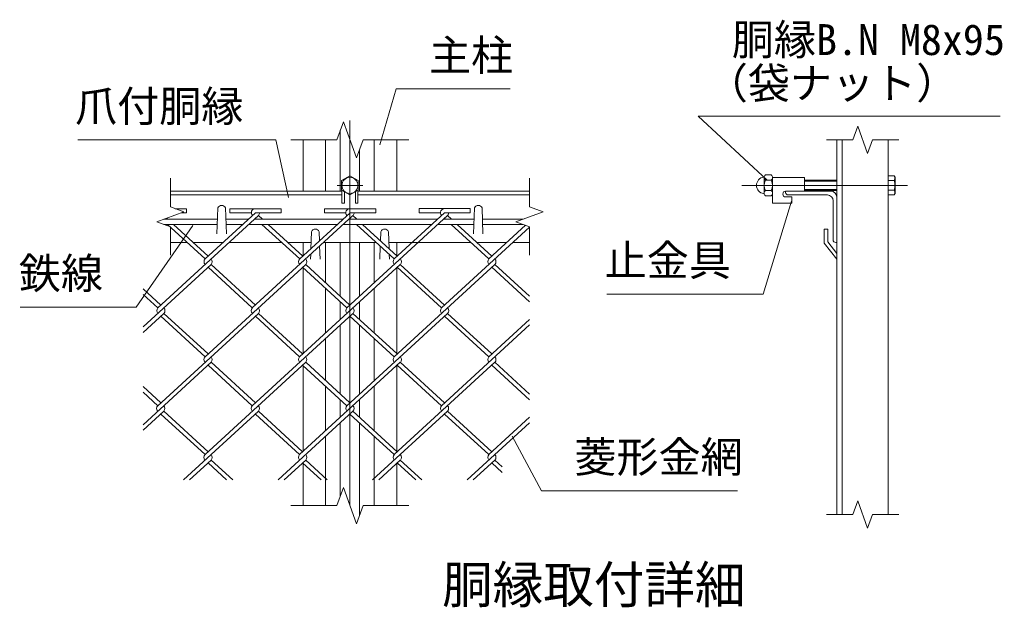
# Model space of a CAD drawing. Units: millimetres, scale not verified. Extents: x -4200 to 4200, y -2970 to 2970.
# Drawn here: x 774 to 2306, y 197 to 1113 of the extents above; entities that cross this region are included whole.
import ezdxf
from ezdxf.enums import TextEntityAlignment as Align

# ---------------------------------------------------------------- set-up
doc = ezdxf.new("R2010")
doc.units = ezdxf.units.MM
doc.header["$LTSCALE"] = 20
doc.linetypes.add('USER1', pattern=[50.8, 31.75, -6.35, 6.35, -6.35])
for name, color, linetype, lineweight in [('0-0_D-STR1', 1, 'Continuous', 18), ('0-1_D-BMK', 2, 'USER1', 13), ('0-2_D-STR-DIM', 7, 'Continuous', 9), ('0-3_D-STR3', 3, 'Continuous', 13), ('0-7_D-STR-TXT', 7, 'Continuous', 9), ('0-A_D-STR2', 7, 'Continuous', 9)]:
    doc.layers.add(name, color=color, linetype=linetype, lineweight=lineweight)
doc.layers.add('0-9_D-TTL-TXT', color=7, linetype='Continuous')
doc.styles.add('ＭＳ ゴシック', font='')
doc.styles.get('ＭＳ ゴシック').set_extended_font_data('MS Gothic')

msp = doc.modelspace()

# ---------------------------------------------------------------- linework, layer by layer
at = {"layer": '0-0_D-STR1'}
for p, q in [((1273.93, 940.85), (1273.93, 845.68)), ((1215.93, 845.68), (1215.93, 925.68)), ((1250.93, 845.68), (1250.93, 925.68)), ((1326.93, 845.68), (1326.93, 925.68)), ((1361.93, 845.68), (1361.93, 925.68)), ((2048.25, 341.73), (2048.25, 925.68)), ((2056.25, 341.73), (2056.25, 925.68)), ((2128.25, 341.73), (2128.25, 925.68)), ((1303.93, 910.51), (1303.93, 845.68)), ((1008.93, 845.68), (1276.43, 845.68)), ((1301.43, 845.68), (1568.93, 845.68)), ((1968.25, 845.68), (2038.25, 845.68)), ((1968.25, 843.68), (1968.25, 845.68)), ((1008.93, 839.68), (1276.43, 839.68)), ((1301.43, 839.68), (1568.93, 839.68)), ((1972.25, 839.68), (2033.25, 839.68)), ((2042.25, 830.68), (2042.25, 769.68)), ((2048.25, 835.68), (2048.25, 765.68)), ((1082.93, 819.42), (1081.53, 779.18)), ((1094.93, 819.42), (1096.34, 779.18)), ((1482.93, 819.42), (1481.53, 779.18)), ((1494.93, 819.42), (1496.34, 779.18)), ((1228.93, 782.44), (1228.01, 755.97)), ((1240.93, 782.44), (1241.43, 768.27)), ((1336.93, 782.44), (1336.45, 768.46)), ((1348.93, 782.44), (1349.85, 756.18)), ((2028.25, 786.44), (2028.25, 764.44)), ((2034.25, 786.44), (2028.25, 786.44)), ((2034.25, 786.44), (2034.25, 766.68)), ((2034.25, 766.68), (2048.25, 748.58)), ((1008.93, 765.68), (1035.12, 765.68)), ((1044.57, 765.68), (1091.15, 765.68)), ((1100.62, 765.68), (1182.57, 765.68)), ((1192.02, 765.68), (1228.35, 765.68)), ((1215.93, 744.91), (1215.93, 765.68)), ((1241.71, 760.07), (1242.43, 739.44)), ((1330, 765.68), (1247.84, 765.68)), ((1250.93, 703.04), (1250.93, 765.68)), ((1273.93, 765.68), (1273.93, 681.96)), ((1303.93, 765.68), (1303.93, 681.96)), ((1326.93, 703.04), (1326.93, 765.68)), ((1336.15, 760.05), (1335.43, 739.44)), ((1477.46, 765.68), (1349.52, 765.68)), ((1361.93, 745.1), (1361.93, 765.68)), ((1533.52, 765.68), (1486.93, 765.68)), ((1568.93, 765.68), (1542.99, 765.68)), ((2028.25, 764.44), (2048.25, 739.44)), ((2046.25, 765.68), (2048.25, 765.68)), ((1227.71, 747.23), (1227.43, 739.44)), ((1350.16, 747.21), (1350.43, 739.44)), ((1215.93, 592.64), (1215.93, 726.43)), ((1361.93, 592.64), (1361.93, 726.43)), ((1250.93, 624.72), (1250.93, 694.36)), ((1326.93, 624.72), (1326.93, 694.36)), ((1273.93, 673.28), (1273.93, 645.79)), ((1303.93, 673.28), (1303.93, 645.79)), ((1273.93, 637.11), (1273.93, 529.48)), ((1303.93, 637.11), (1303.93, 529.48)), ((1250.93, 550.56), (1250.93, 616.04)), ((1326.93, 550.56), (1326.93, 616.04)), ((1215.93, 440.17), (1215.93, 573.95)), ((1361.93, 440.17), (1361.93, 573.95)), ((1250.93, 472.24), (1250.93, 541.88)), ((1326.93, 472.24), (1326.93, 541.88)), ((1273.93, 520.8), (1273.93, 493.31)), ((1303.93, 520.8), (1303.93, 493.31)), ((1273.93, 484.63), (1273.93, 370.85)), ((1303.93, 484.63), (1303.93, 340.51)), ((1250.93, 355.68), (1250.93, 463.56)), ((1326.93, 355.68), (1326.93, 463.56)), ((1215.93, 355.68), (1215.93, 421.47)), ((1361.93, 355.68), (1361.93, 421.47))]:
    msp.add_line(p, q, dxfattribs=at)
for centre, radius, start, end in [((1972.25, 843.68), 4, 180, 270), ((2038.25, 835.68), 10, 0, 90), ((2033.25, 830.68), 9, 0, 90), ((1088.93, 816.92), 6.5, 22.61986, 157.38014), ((1488.93, 816.92), 6.5, 22.61986, 157.38014), ((1234.93, 779.94), 6.5, 22.61986, 157.38014), ((1342.93, 779.94), 6.5, 22.61986, 157.38014), ((2046.25, 769.68), 4, 180, 270)]:
    msp.add_arc(centre, radius, start, end, dxfattribs=at)
at = {"layer": '0-1_D-BMK'}
for p, q in [((1288.93, 955.68), (1288.93, 355.68)), ((1308.93, 854.68), (1268.93, 854.68)), ((1899.78, 854.68), (2158.25, 854.68))]:
    msp.add_line(p, q, dxfattribs=at)
at = {"layer": '0-2_D-STR-DIM'}
for p, q in [((1268.41, 925.68), (1196.93, 925.68)), ((1380.93, 925.68), (1309.46, 925.68)), ((2031.75, 925.68), (2072.85, 925.68)), ((2103.64, 925.68), (2144.75, 925.68)), ((1008.93, 865.68), (1008.93, 821.07)), ((1568.93, 865.68), (1568.93, 821.07)), ((987.79, 797.99), (1030.08, 813.38)), ((1030.08, 813.38), (1008.93, 821.07)), ((1008.93, 790.29), (987.79, 797.99)), ((1008.93, 790.29), (1008.93, 745.68)), ((1568.93, 790.29), (1568.93, 745.68)), ((1268.41, 355.68), (1278.67, 383.87)), ((1278.67, 383.87), (1299.2, 327.49)), ((1268.41, 355.68), (1196.93, 355.68)), ((1299.2, 327.49), (1309.46, 355.68)), ((1380.93, 355.68), (1309.46, 355.68)), ((2080.55, 362.88), (2072.85, 341.73)), ((2095.94, 320.59), (2080.55, 362.88)), ((2031.75, 341.73), (2072.85, 341.73)), ((2103.64, 341.73), (2095.94, 320.59)), ((2103.64, 341.73), (2144.75, 341.73))]:
    msp.add_line(p, q, dxfattribs=at)
for points in [[(1268.41, 925.68), (1278.67, 953.87), (1299.2, 897.49), (1309.46, 925.68)], [(2103.64, 925.68), (2095.94, 904.54), (2080.55, 946.82), (2072.85, 925.68)], [(1568.93, 790.29), (1547.79, 797.99), (1590.08, 813.38), (1568.93, 821.07)]]:
    msp.add_lwpolyline(points, dxfattribs=at)
at = {"layer": '0-3_D-STR3'}
for p, q in [((1934.75, 867.15), (1934.75, 842.46)), ((1934.75, 867.15), (1934.75, 842.46)), ((1945.75, 870.88), (1936.75, 870.88)), ((1936.75, 862.78), (1945.75, 862.78)), ((1947.75, 867.15), (1947.75, 842.46)), ((1947.75, 867.15), (1947.75, 842.46)), ((1947.75, 866.68), (1997.75, 866.68)), ((1947.75, 866.68), (1947.75, 826.68)), ((1997.75, 866.68), (1997.75, 845.68)), ((2048.25, 862.68), (1997.75, 862.68)), ((2048.25, 861.18), (1997.75, 861.18)), ((2128.25, 869.69), (2137.45, 869.69)), ((2128.25, 869.69), (2128.25, 839.67)), ((2128.25, 862.19), (2137.45, 862.19)), ((2138.85, 867.28), (2137.45, 869.69)), ((2138.85, 867.28), (2138.85, 842.08)), ((1276.43, 846.89), (1276.43, 826.68)), ((1280.43, 844.58), (1280.43, 826.68)), ((1297.43, 844.58), (1297.43, 826.68)), ((1301.43, 846.89), (1301.43, 826.68)), ((1936.75, 846.58), (1945.75, 846.58)), ((1968.25, 845.68), (1997.75, 845.68)), ((2048.25, 848.18), (1997.75, 848.18)), ((2048.25, 846.68), (1997.75, 846.68)), ((2128.25, 847.18), (2137.45, 847.18)), ((1945.75, 838.48), (1936.75, 838.48)), ((1968.25, 836.68), (1977.75, 836.68)), ((1977.75, 836.68), (1977.75, 826.68)), ((2128.25, 839.67), (2137.45, 839.67)), ((2138.85, 842.08), (2137.45, 839.67)), ((1276.43, 826.68), (1280.43, 826.68)), ((1297.43, 826.68), (1301.43, 826.68)), ((1947.75, 826.68), (1977.75, 826.68)), ((998.61, 801.92), (1082.32, 801.92)), ((1095.55, 801.92), (1130.7, 801.92)), ((1140.18, 801.92), (1278.16, 801.92)), ((1287.39, 801.92), (1425.61, 801.92)), ((1434.85, 801.92), (1482.32, 801.92)), ((1495.55, 801.92), (1558.61, 801.92)), ((998.95, 793.92), (1082.05, 793.92)), ((1095.82, 793.92), (1121.97, 793.92)), ((1131.45, 793.92), (1269.43, 793.92)), ((1278.66, 793.92), (1416.88, 793.92)), ((1426.12, 793.92), (1482.05, 793.92)), ((1495.82, 793.92), (1558.95, 793.92))]:
    msp.add_line(p, q, dxfattribs=at)
msp.add_lwpolyline([(1301.93, 862.19), (1288.93, 869.69), (1275.93, 862.19), (1275.93, 847.18), (1288.93, 839.67), (1301.93, 847.18)], close=True, dxfattribs=at)
msp.add_circle((1288.93, 854.68), 12.5, dxfattribs=at)
for centre, radius, start, end in [((1935.75, 854.68), 13, 97.16806, 262.83194), ((1934, 868.57), 1, 277.16806, 350.16084), ((1939.82, 866.83), 5.08, 127.21089, 232.78911), ((1952.15, 854.68), 17.4, 152.26063, 207.73937), ((1930.34, 854.68), 17.4, 332.26063, 27.73937), ((1942.67, 866.83), 5.08, 307.21089, 52.78911), ((2131.97, 865.94), 6.64, 325.61585, 34.38415), ((2113.78, 854.68), 24.84, 342.4121, 17.5879), ((1939.84, 842.53), 5.1, 127.42505, 232.57495), ((1942.65, 842.53), 5.1, 307.42505, 52.57495), ((1968.25, 841.18), 4.5, 90, 270), ((2131.97, 843.42), 6.64, 325.61585, 34.38415), ((1934, 840.79), 1, 16.57981, 82.83194)]:
    msp.add_arc(centre, radius, start, end, dxfattribs=at)
at = {"layer": '0-7_D-STR-TXT'}
for points in [[(1538.52, 1005.19), (1361.2, 1005.19), (1335.74, 918.05)], [(2302.91, 962.57), (1831.94, 962.57), (1939.17, 862.92)], [(864.43, 925.55), (1173.47, 925.55), (1192.97, 835.97)], [(1689.35, 685.14), (1933.17, 685.14), (1977.49, 830.29)], [(774.96, 664.79), (955.83, 664.79), (1043.83, 792.28)], [(1893.18, 378.77), (1587.69, 378.77), (1541.8, 463.85)]]:
    msp.add_lwpolyline(points, dxfattribs=at)
at = {"layer": '0-A_D-STR2'}
for p, q in [((1016.56, 818.3), (1034.13, 818.3)), ((1034.13, 811.9), (1034.13, 818.3)), ((1101.59, 811.9), (1101.59, 818.3)), ((1101.59, 818.3), (1181.59, 818.3)), ((1181.59, 811.9), (1181.59, 818.3)), ((1249.04, 811.9), (1249.04, 818.3)), ((1249.04, 818.3), (1329.04, 818.3)), ((1329.04, 811.9), (1329.04, 818.3)), ((1396.61, 812), (1396.61, 818.4)), ((1396.61, 818.4), (1476.61, 818.4)), ((1476.61, 812), (1476.61, 818.4)), ((1146.32, 807.56), (989.41, 663.77)), ((1005.01, 801.92), (1003.19, 803.59)), ((1026.01, 811.9), (1034.13, 811.9)), ((1141.59, 811.9), (1063.12, 740)), ((1101.59, 811.9), (1135.16, 811.9)), ((1293.66, 807.67), (1136.74, 663.88)), ((1141.59, 811.9), (1181.59, 811.9)), ((1143, 801.92), (1141.59, 803.22)), ((1152.47, 801.92), (1146.32, 807.56)), ((1289.04, 811.9), (1210.58, 740)), ((1249.04, 811.9), (1282.62, 811.9)), ((1441.11, 807.67), (1284.2, 663.88)), ((1290.45, 801.92), (1288.92, 803.32)), ((1289.04, 811.9), (1329.04, 811.9)), ((1299.92, 801.92), (1293.66, 807.67)), ((1436.61, 812), (1358.03, 740)), ((1396.61, 812), (1430.18, 812)), ((1437.91, 801.92), (1436.38, 803.32)), ((1436.61, 812), (1476.61, 812)), ((1447.38, 801.92), (1441.11, 807.67)), ((1063.12, 740), (1004.27, 793.92)), ((1067.86, 744.34), (1013.74, 793.92)), ((1210.58, 740), (1151.73, 793.92)), ((1215.31, 744.34), (1161.2, 793.92)), ((1358.03, 740), (1299.18, 793.92)), ((1362.77, 744.34), (1308.65, 793.92)), ((1568.93, 789.46), (1431.76, 663.76)), ((1505.49, 740), (1446.64, 793.92)), ((1510.22, 744.34), (1456.11, 793.92)), ((1562.81, 792.52), (1505.49, 740)), ((1072.49, 731.44), (966.43, 634.26)), ((1219.93, 731.43), (1063.01, 587.64)), ((1136.74, 663.88), (1067.75, 727.1)), ((1141.48, 668.22), (1072.49, 731.44)), ((1367.39, 731.43), (1210.47, 587.64)), ((1284.2, 663.88), (1215.21, 727.1)), ((1288.93, 668.22), (1219.94, 731.44)), ((1514.84, 731.43), (1357.93, 587.64)), ((1431.76, 663.76), (1362.65, 727.09)), ((1436.5, 668.1), (1367.39, 731.43)), ((1568.93, 673.18), (1510.11, 727.09)), ((1568.93, 681.86), (1514.84, 731.43)), ((994.02, 668.22), (966.43, 693.5)), ((989.29, 663.88), (966.43, 684.82)), ((998.76, 655.2), (966.43, 625.58)), ((1146.22, 655.2), (989.29, 511.4)), ((1063.01, 587.64), (994.02, 650.86)), ((1067.75, 591.98), (998.76, 655.2)), ((1293.67, 655.2), (1136.74, 511.4)), ((1210.47, 587.64), (1141.48, 650.86)), ((1215.21, 591.98), (1146.22, 655.2)), ((1441.11, 655.19), (1284.2, 511.4)), ((1357.93, 587.64), (1288.93, 650.86)), ((1362.66, 591.98), (1293.67, 655.2)), ((1505.37, 587.63), (1436.79, 650.47)), ((1510.11, 591.97), (1441.11, 655.19)), ((1568.93, 645.87), (1505.37, 587.63)), ((1568.93, 637.19), (1431.65, 511.4)), ((1072.49, 578.96), (966.43, 481.78)), ((1219.94, 578.96), (1063.01, 435.16)), ((1136.74, 511.4), (1067.75, 574.62)), ((1141.48, 515.74), (1072.49, 578.96)), ((1367.4, 578.96), (1210.47, 435.16)), ((1284.2, 511.4), (1215.62, 574.24)), ((1288.93, 515.74), (1219.94, 578.96)), ((1514.84, 578.95), (1357.93, 435.16)), ((1431.65, 511.4), (1362.66, 574.62)), ((1436.39, 515.74), (1367.4, 578.96)), ((1568.93, 520.7), (1510.11, 574.61)), ((1568.93, 529.38), (1514.84, 578.95)), ((994.02, 515.74), (966.43, 541.02)), ((989.29, 511.4), (966.43, 532.34)), ((998.76, 502.72), (966.43, 473.1)), ((1063.01, 435.16), (994.02, 498.38)), ((1067.75, 439.5), (998.76, 502.72)), ((1146.22, 502.72), (1029.41, 395.68)), ((1210.47, 435.16), (1141.48, 498.38)), ((1215.21, 439.5), (1146.21, 502.72)), ((1293.67, 502.72), (1176.86, 395.68)), ((1357.93, 435.16), (1288.93, 498.38)), ((1362.66, 439.5), (1293.67, 502.72)), ((1441.13, 502.72), (1324.32, 395.68)), ((1505.38, 435.16), (1436.39, 498.38)), ((1510.12, 439.5), (1441.13, 502.72)), ((1568.93, 493.39), (1505.38, 435.16)), ((1568.93, 484.71), (1471.77, 395.68)), ((1072.49, 426.48), (1038.88, 395.68)), ((1096.62, 395.68), (1067.75, 422.14)), ((1106.1, 395.68), (1072.49, 426.48)), ((1219.94, 426.48), (1186.34, 395.68)), ((1244.08, 395.68), (1215.21, 422.14)), ((1253.55, 395.68), (1219.94, 426.48)), ((1367.4, 426.48), (1333.79, 395.68)), ((1391.53, 395.68), (1362.66, 422.14)), ((1401.01, 395.68), (1367.4, 426.48)), ((1514.85, 426.48), (1481.25, 395.68)), ((1526.43, 407.19), (1510.12, 422.14)), ((1526.43, 415.87), (1514.85, 426.48))]:
    msp.add_line(p, q, dxfattribs=at)
for centre, start, end in [((1141.59, 811.9), 95, 222.5), ((1289.04, 811.9), 85, 222.5), ((1436.61, 812), 85, 222.5), ((1141.59, 811.9), 317.5, 0), ((1289.04, 811.9), 317.5, 0), ((1436.5, 811.9), 317.5, 0.89905), ((1067.86, 735.66), 137.5, 222.5), ((1067.86, 735.66), 317.5, 42.5), ((1215.31, 735.66), 137.5, 222.5), ((1215.31, 735.66), 317.5, 42.5), ((1362.77, 735.66), 137.5, 222.5), ((1362.77, 735.66), 317.5, 42.5), ((1510.22, 735.66), 137.5, 222.5), ((1510.22, 735.66), 317.5, 42.5), ((994.13, 659.42), 137.5, 222.5), ((994.13, 659.42), 317.5, 42.5), ((1141.59, 659.42), 137.5, 222.5), ((1141.59, 659.42), 317.5, 42.5), ((1289.04, 659.42), 137.5, 222.5), ((1289.04, 659.42), 317.5, 42.5), ((1436.5, 659.42), 137.5, 222.5), ((1436.5, 659.42), 317.5, 42.5), ((1067.75, 583.3), 137.5, 222.5), ((1067.75, 583.3), 317.5, 42.5), ((1215.21, 583.3), 137.5, 222.5), ((1215.21, 583.3), 317.5, 42.5), ((1362.77, 583.18), 137.5, 222.5), ((1362.77, 583.18), 317.5, 42.5), ((1510.22, 583.18), 137.5, 222.5), ((1510.22, 583.18), 317.5, 42.5), ((994.01, 507.05), 137.5, 222.5), ((994.01, 507.05), 317.5, 42.5), ((1141.47, 507.05), 137.5, 222.5), ((1141.47, 507.05), 317.5, 42.5), ((1288.92, 507.05), 137.5, 222.5), ((1288.92, 507.05), 317.5, 42.5), ((1436.38, 507.05), 137.5, 222.5), ((1436.38, 507.05), 317.5, 42.5), ((1067.75, 430.82), 137.5, 222.5), ((1067.75, 430.82), 317.5, 42.5), ((1215.21, 430.82), 137.5, 222.5), ((1215.21, 430.82), 317.5, 42.5), ((1362.77, 430.7), 137.5, 222.5), ((1362.77, 430.7), 317.5, 42.5), ((1510.22, 430.7), 137.5, 222.5), ((1510.22, 430.7), 317.5, 42.5)]:
    msp.add_arc(centre, 6.42, start, end, dxfattribs=at)

# ---------------------------------------------------------------- texts
at = {"layer": '0-7_D-STR-TXT', "style": 'ＭＳ ゴシック'}
for s, p in [('胴縁B.N M8x95', (1884.39, 1043.3)), ('主柱', (1412.13, 1018.92)), ('（袋ナット）', (1843.78, 975.41)), ('爪付胴縁', (860.37, 939.53)), ('止金具', (1686.05, 699.37)), ('鉄線', (772.67, 679.16)), ('菱形金網', (1638.86, 393.01))]:
    msp.add_text(s, height=48.09, dxfattribs=at).set_placement(p, align=Align.BOTTOM_LEFT)
at = {"layer": '0-9_D-TTL-TXT', "style": 'ＭＳ ゴシック'}
msp.add_text('胴縁取付詳細', height=57.77, dxfattribs=at).set_placement((1432.68, 186.32), align=Align.BOTTOM_LEFT)

doc.saveas('drawing.dxf')
